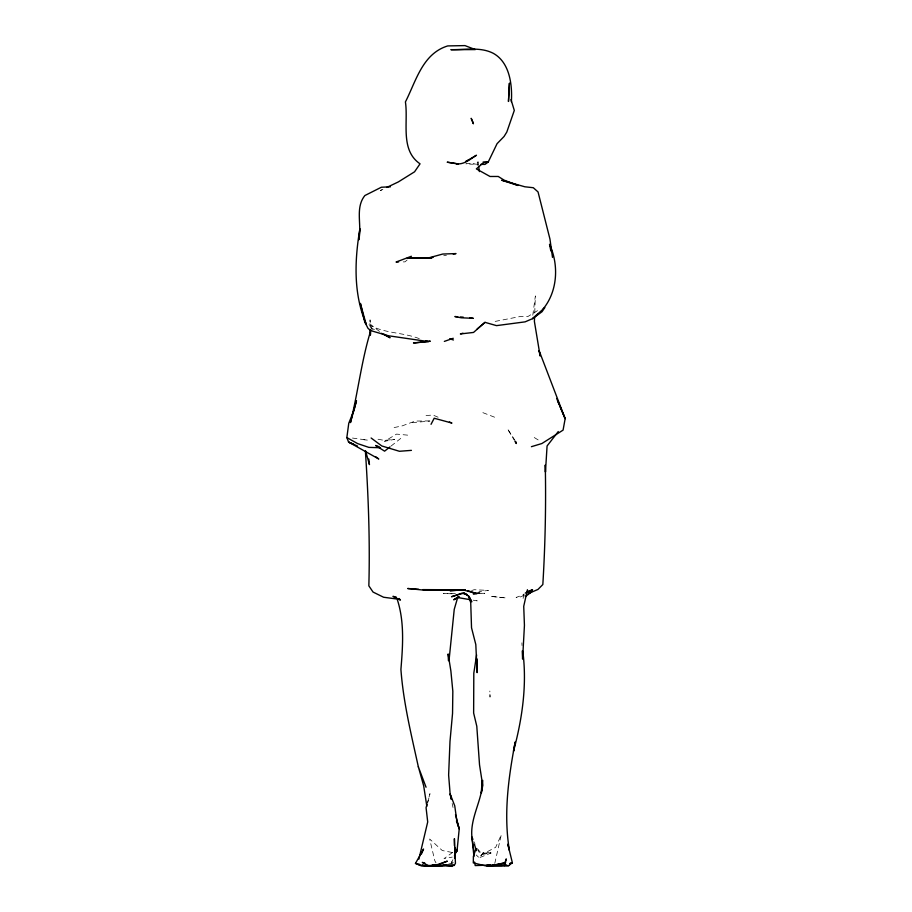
<?xml version="1.0" encoding="UTF-8"?>
<svg xmlns="http://www.w3.org/2000/svg" width="912" height="912" viewBox="0 0 912 912"><rect width="100%" height="100%" fill="white"/><g stroke="black" fill="none" stroke-linecap="round" stroke-linejoin="round"><path stroke-width="0.68" stroke-dasharray="4.56 3.42" d="M489.869 691.889L489.847 691.057M490.006 695.389L490.018 697.099L489.926 693.633M534.728 312.953L535.367 295.944L532.483 317.49M494.771 863.402L501.292 834.742L495.695 847.294L482.14 854.43L479.199 857.793L476.201 854.966M523.1 598.397L524.104 593.552M453.367 862.684L451.269 863.653L452.523 858.226M477.215 165.403L478.07 161.914L472.667 164.24L466.021 163.989M427.785 802.48L429.974 793.668L427.5 802.606M451.269 863.653L452.865 859.72M407.128 260L404.996 261.858L402.443 261.904M391.043 446.071L400.721 438.41M452.74 852.355L443.996 858.625L452.249 857.086M537.487 310.673L527.695 316.635L520.558 316.453L492.377 321.947M382.892 189.286L380.327 190.505L384.123 189.126M524.411 595.217L519.487 597.314L516.055 597.463L523.876 594.624M448.157 864.302L453.173 862.627M471.629 590.543L474.194 589.711L488.456 590.417L478.971 591.626M394.121 427.557L401.907 425.984L415.211 421.07L429.951 420.911M443.745 255.736L446.401 255.337M412.167 422.621L429.905 421.116M426.052 415.576L432.869 415.006L440.496 418.232M480.624 593.324L484.762 593.279L480.704 593.279M455.396 593.632L443.403 593.564L453.196 593.815M478.139 164.308L466.009 163.316M352.477 438.056L367.821 440.143L363.888 439.744M407.641 435.149L396.549 434.101L384.499 441.328L394.702 439.322L384.397 440.393L375.106 438.718M473.18 600.176L477.193 600.86L473.522 599.788M452.09 852.446L442.274 850.531L429.655 838.994L434.819 860.734L436.016 862.877M419.269 338.648C402.545 332.002 383.063 333.689 367.604 323.851M482.881 412.657L496.516 417.958M370.363 327.568L376.519 330.748M379.495 331.501L367.525 321.97M534.25 437.532L540.098 441.1M477.421 848.662L482.14 854.43L491.032 852.994L483.85 852.104L479.199 857.793L491.032 852.994L479.723 853.176L477.717 849.87M514.972 440.336L507.437 428.754L514.231 440.108M474.001 841.753L475.049 844.136M372.324 330.041L370.386 325.071L370.055 319.873L370.09 326.701M452.158 803.426L453.025 807.496M478.07 161.914L478.447 164.673M521.915 642.835L522.029 645.548M505.02 597.85L490.257 596.311L505.02 597.85"/><path stroke-width="1.37" d="M511.37 101.791C512.419 84.85 509.774 62.426 493.267 53.306C480.236 46.615 464.96 50 450.881 49.67L475.3 49.59L464.983 45.6L447.735 45.919C422.495 53.671 416.077 81.031 405.418 101.927C408.462 122.345 399.866 150.058 420.044 163.829L414.561 171.809L398.316 181.933L386.745 187.45M534.557 317.205L534.398 321.457L540.121 355.976L539.095 350.641L565.155 418.665L563.08 430.111L541.865 443.54L531.411 446.686M454.643 856.813L455.031 847.362M481.274 792.859L482.14 780.672M449.023 660.562L454.233 609.398L457.79 597.109M454.632 854.065L457.015 851.033L459.226 828.94L455.487 814.633M370.409 335.069L370.671 332.527M375.516 456.604L378.765 458.998L348.578 442.069L346.845 437.578L348.76 423.282L354.05 410.047L356.478 400.71L350.447 422.609C358.131 391.966 361.471 360.32 370.933 329.984M454.541 858.146L455.293 852.914M522.758 651.111C527.227 684.695 522.257 718.747 513.502 751.237L515.212 741.969C508.451 777.64 503.447 813.96 509.352 850.178L507.824 844.193L512.362 862.706L508.657 865.67L504.279 865.648L506.16 859.138L504.279 865.648L486.495 865.545L506.662 865.032M476.611 654.93L473.807 673.181L473.636 713.024L476.794 726.26L479.53 764.86L482.733 785.574L481.399 792.984M527.432 589.722L523.727 606.309L524.434 625.358L522.599 659.102L522.257 650.963M418.893 859.127L427.705 821.963L426.075 807.713L427.135 803.882M476.064 848.65L473.396 856.357L473.305 862.9L485.435 865.83L502.25 865.534M454.45 855.787L457.117 849.22M421.401 854.099L423.533 849.038L415.473 863.413L421.469 865.933L442.445 865.921L446.686 864.929M431.034 424.319L434.192 418.243L451.93 423.065L449.388 421.994M558.292 431.524L547.075 445.979L545.456 472.051L545.273 464.995C546.094 504.781 545.228 544.966 542.834 584.524L537.977 589.437L528.116 593.644M537.624 314.093L532.585 318.653L525.107 321.856L496.516 325.63L485.002 322.346L477.181 328.947M542.651 309.533C557.665 291.851 559.113 265.061 549.537 244.302L550.859 251.005M485.002 322.346L473.533 332.435L460.378 333.952L462.954 333.188M389.971 446.914L384.602 451.166L375.653 445.466L379.324 446.857M525.255 596.744L531.707 591.774L529.097 592.72M456.764 597.782L453.663 599.8L459.42 596.972L457.117 597.451L470.501 599.72M468.13 160.273L465.747 161.527L476.463 155.245C470.421 158.905 464.333 164.741 456.695 163.818M525.312 593.017L532.551 589.813L527.125 591.637M432.288 864.895L437.042 865.42L447.325 861.156L434.785 865.522L428.572 865.75L422.302 862.41L424.798 863.037M510.082 863.641L512.362 862.706L509.831 863.413M455.476 851.603L457.015 851.033M411.403 256.272L396.059 262.029L398.612 261.983M444.349 341.396L453.253 338.284M467.206 594.613L464.003 593.028L451.508 596.733L462.042 593.131L467.024 594.738M505.67 862.57L490.12 865.933L504.279 863.117M453.264 254.095L456.034 253.582L442.73 254.049L427.774 258.13L407.276 257.811L431.729 258.005L427.774 258.13L433.097 257.332M490.496 865.055L475.209 865.568L474.559 862.034M411.426 450.368L399.422 451.28L381.797 445.968L371.116 437.999M422.849 589.619L465.348 589.825L450.175 590.691L465.348 589.825L462.259 589.688L476.429 593.518L479.712 593.108L473.191 593.815L476.429 593.518L467.81 590.645M390.461 186.812L381.353 187.234L364.88 195.533C354.779 208.05 362.212 225.332 358.747 239.856L359.887 228.73C354.597 260.33 353.297 293.493 365.963 323.646L365.096 322.495M428.572 865.75L437.042 865.42M444.406 865.568L454.267 865.385L455.441 863.265L454.404 838.698L454.404 845.606M465.348 589.825L425.562 590.292L407.755 588.514L418.733 589.323M486.495 865.545L508.657 865.67M480.875 164.354L484.967 164.411L488.194 162.085L497.051 143.697L504.051 136.504L506.81 132.046L514.3 110.42L511.005 99.568M483.132 162.005L488.194 162.085L483.531 162.678L476.349 168.88L490.018 176.483L498.248 176.472L504.062 180.109L518.05 185.467L501.76 180.234L524.856 186.789L533.315 187.724L538.046 191.953L549.947 239.035L552.501 257.378M380.464 447.746L368.858 447.382L357.652 443.608L346.845 437.578M457.664 316.749L454.871 316.544L461.176 317.786L473.317 318.322L469.68 317.843M460.457 316.954L463.25 317.159M419.132 864.998L424.559 865.727L454.267 865.385L425.06 865.545L422.324 864.941M443.084 864.975L452.135 866.4M415.473 863.413L419.577 864.325M396.298 597.143L392.958 596.345L400.425 600.13L399.148 598.5M449.65 338.819L453.446 339.971M425.71 340.735L428.287 341.578L430.282 341.145L413.501 342.98L428.287 341.578L388.421 335.764L370.511 330.554L367.946 328.24L364.686 321.731L360.377 303.354L365.963 323.646M353.491 444.167L348.578 442.069L357.504 446.059M381.455 333.302L390.074 337.759L384.191 334.282M464.003 593.028L468.768 596.38L471.778 601.84L468.848 596.266M514.915 441.248L516.272 443.517L515.725 441.488M468.791 596.334L469.851 598.705M472.94 839.382L471.892 836.999C470.022 817.22 482.63 799.858 482.722 780.364M556.662 398.441L565.155 418.665L560.276 407.14M557.563 400.733L559.193 404.575M418.471 767.129L418.323 766.741C411.278 734.536 403.321 702.388 400.915 669.408C402.819 646.049 404.632 621.608 397.13 599.036L383.599 597.246L373.042 592.059L368.847 585.835C370.055 541.09 368.402 496.231 365.416 451.577M426.052 787.227L418.323 766.741L423.681 785.836L426.839 806.254M456.445 820.971L459.226 828.94L456.787 820.526L454.746 805.843L450.129 793.953L448.624 775.052L449.992 741.445L452.546 713.401L452.831 691.262L450.881 671.015L448.134 653.95L448.442 660.698M474.377 844.352L476.44 850.668M468.677 596.414L470.729 602.729L471.527 627.775L475.813 644.556L477.124 672.646L477.067 658.954M365.518 450.745L369.451 464.607L368.813 459.044M451.554 799.459L450.129 793.953L451.292 799.368M478.629 166.052L479.359 171.581M474.194 853.085L471.892 836.999L473.966 856.471M370.101 329.426L370.124 334.886M509.42 83.3L508.474 101.437L509.42 83.3M544.669 307.709L542.07 311.676L532.585 318.653L544.669 307.709M458.257 163.943L447.37 162.211L458.257 163.943M473.317 123.12L471.173 118.309L473.374 123.781L473.317 123.12"/></g></svg>
